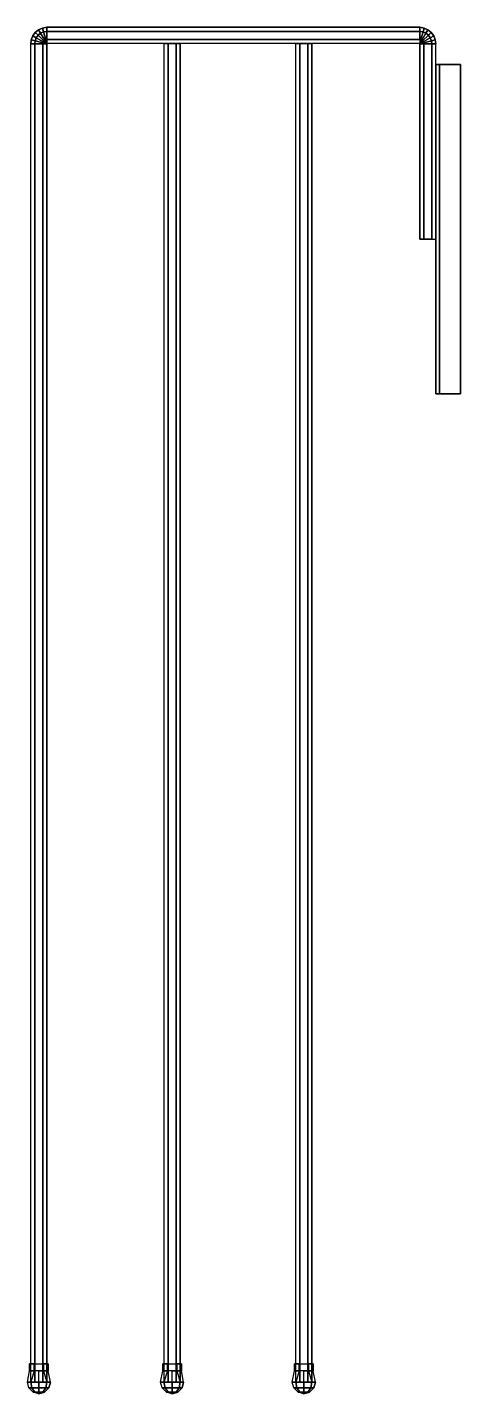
# Model space of a CAD drawing. Extents: x 0 to 122, y -385 to 0.
import ezdxf

# ---------------------------------------------------------------- set-up
doc = ezdxf.new("R2010")
doc.units = 0
doc.layers.add('ACESSORIO', color=254, linetype='CONTINUOUS')
doc.layers.add('CROMADO', color=251, linetype='CONTINUOUS')

msp = doc.modelspace()

# ---------------------------------------------------------------- linework, layer by layer
at = {"layer": 'ACESSORIO'}
for points in [[(115, -10.49765, 30), (115, -10.49765), (115, -10.49765, 30)], [(115, -10.49765, 30), (116, -10.49765, 30), (116, -10.49765, 30), (115, -10.49765, 30)], [(116, -10.49765, 30), (116, -10.49765), (115, -10.49765), (115, -10.49765, 30)], [(116, -10.49765), (116, -103.2871), (115, -103.2871), (115, -10.49765)], [(115, -10.49765), (115, -103.2871), (115, -103.2871, 30), (115, -10.49765, 30)], [(115, -10.49765, 30), (115, -103.2871, 30), (116, -103.2871, 30), (116, -10.49765, 30)], [(116, -10.49765, 1), (122, -10.49765, 1), (116, -10.49765, 1)], [(116, -10.49765, 1), (116, -10.49765), (116, -10.49765), (116, -10.49765, 1)], [(116, -10.49765, 29), (122, -10.49765, 29), (116, -10.49765, 29)], [(116, -10.49765, 29), (116, -10.49765, 30), (116, -10.49765, 30), (116, -10.49765, 29)], [(116, -103.2871), (116, -103.2871), (116, -10.49765), (116, -103.2871)], [(116, -103.2871), (122, -103.2871), (122, -10.49765), (116, -10.49765)], [(116, -10.49765), (122, -10.49765), (122, -10.49765, 1), (116, -10.49765, 1)], [(122, -10.49765, 1), (122, -103.2871, 1), (116, -103.2871, 1), (116, -10.49765, 1)], [(116, -10.49765, 1), (116, -103.2871, 1), (116, -103.2871), (116, -10.49765)], [(116, -103.2871, 30), (122, -103.2871, 30), (122, -10.49765, 30), (116, -10.49765, 30)], [(116, -10.49765, 30), (122, -10.49765, 30), (122, -10.49765, 29), (116, -10.49765, 29)], [(122, -10.49765, 29), (122, -103.2871, 29), (116, -103.2871, 29), (116, -10.49765, 29)], [(116, -10.49765, 29), (116, -103.2871, 29), (116, -103.2871, 30), (116, -10.49765, 30)], [(116, -103.2871, 30), (116, -103.2871), (116, -10.49765), (116, -10.49765, 30)], [(122, -103.2871), (122, -103.2871), (122, -10.49765), (122, -103.2871)], [(122, -103.2871, 30), (122, -103.2871, 30), (122, -10.49765, 30), (122, -103.2871, 30)], [(122, -10.49765), (122, -103.2871), (122, -103.2871, 1), (122, -10.49765, 1)], [(122, -10.49765, 30), (122, -103.2871, 30), (122, -103.2871, 29), (122, -10.49765, 29)], [(115, -103.2871), (116, -103.2871), (116, -103.2871), (115, -103.2871)], [(115, -103.2871, 30), (115, -103.2871), (116, -103.2871), (116, -103.2871, 30)], [(116, -103.2871, 1), (122, -103.2871, 1), (122, -103.2871), (116, -103.2871)], [(116, -103.2871, 29), (122, -103.2871, 29), (122, -103.2871, 30), (116, -103.2871, 30)], [(122, -103.2871, 1), (122, -103.2871), (122, -103.2871), (122, -103.2871, 1)], [(122, -103.2871, 29), (122, -103.2871, 30), (122, -103.2871, 30), (122, -103.2871, 29)]]:
    msp.add_3dface(points, dxfattribs=at)
for points, invisible_edges in [([(111.598, -59.67876, 13.03585), (113.866, -59.67876, 13.03585), (115, -59.67876, 15), (110.464, -59.67876, 15)], 4), ([(115, -59.67876, 15), (110.464, -59.67876, 15), (111.598, -59.67876, 16.96414), (113.866, -59.67876, 16.96414)], 1)]:
    msp.add_3dface(points, dxfattribs=dict(at, invisible_edges=invisible_edges))
at = {"layer": 'CROMADO'}
for points in [[(1.918936, -378.52, 17.28815), (0.948977, -381.76, 17.29102), (0, -381.76, 15), (0.597877, -378.52, 15)], [(0, -381.76, 15), (0.597877, -378.52, 15), (1.918936, -378.52, 12.71185), (0.948977, -381.76, 12.70898)], [(1.918936, -378.52, 12.71185), (0.948977, -381.76, 12.70898), (3.24, -381.76, 11.76), (3.24, -378.52, 12.71185)], [(3.24, -381.76, 18.24), (3.24, -378.52, 17.28815), (1.918936, -378.52, 17.28815), (0.948977, -381.76, 17.29102)], [(3.24, -381.76, 11.76), (3.24, -378.52, 12.71185), (4.561064, -378.52, 12.71185), (5.531024, -381.76, 12.70898)], [(4.561064, -378.52, 17.28815), (5.531024, -381.76, 17.29102), (3.24, -381.76, 18.24), (3.24, -378.52, 17.28815)], [(4.561064, -378.52, 12.71185), (5.531024, -381.76, 12.70898), (6.48, -381.76, 15), (5.882123, -378.52, 15)], [(6.48, -381.76, 15), (5.882123, -378.52, 15), (4.561064, -378.52, 17.28815), (5.531024, -381.76, 17.29102)], [(39.43749, -378.52, 17.28815), (38.46753, -381.76, 17.29102), (37.51855, -381.76, 15), (38.11643, -378.52, 15)], [(37.51855, -381.76, 15), (38.11643, -378.52, 15), (39.43749, -378.52, 12.71185), (38.46753, -381.76, 12.70898)], [(39.43749, -378.52, 12.71185), (38.46753, -381.76, 12.70898), (40.75855, -381.76, 11.76), (40.75855, -378.52, 12.71185)], [(40.75855, -381.76, 18.24), (40.75855, -378.52, 17.28815), (39.43749, -378.52, 17.28815), (38.46753, -381.76, 17.29102)], [(40.75855, -381.76, 11.76), (40.75855, -378.52, 12.71185), (42.07962, -378.52, 12.71185), (43.04958, -381.76, 12.70898)], [(42.07962, -378.52, 17.28815), (43.04958, -381.76, 17.29102), (40.75855, -381.76, 18.24), (40.75855, -378.52, 17.28815)], [(42.07962, -378.52, 12.71185), (43.04958, -381.76, 12.70898), (43.99855, -381.76, 15), (43.40068, -378.52, 15)], [(43.99855, -381.76, 15), (43.40068, -378.52, 15), (42.07962, -378.52, 17.28815), (43.04958, -381.76, 17.29102)], [(74.60656, -381.76, 15), (75.2044, -378.52, 15), (76.5255, -378.52, 12.71185), (75.55553, -381.76, 12.70898)], [(76.5255, -378.52, 17.28815), (75.55553, -381.76, 17.29102), (74.60656, -381.76, 15), (75.2044, -378.52, 15)], [(77.84657, -381.76, 18.24), (77.84657, -378.52, 17.28815), (76.5255, -378.52, 17.28815), (75.55553, -381.76, 17.29102)], [(76.5255, -378.52, 12.71185), (75.55553, -381.76, 12.70898), (77.84657, -381.76, 11.76), (77.84657, -378.52, 12.71185)], [(79.16763, -378.52, 17.28815), (80.1376, -381.76, 17.29102), (77.84657, -381.76, 18.24), (77.84657, -378.52, 17.28815)], [(77.84657, -381.76, 11.76), (77.84657, -378.52, 12.71185), (79.16763, -378.52, 12.71185), (80.1376, -381.76, 12.70898)], [(81.08656, -381.76, 15), (80.48872, -378.52, 15), (79.16763, -378.52, 17.28815), (80.1376, -381.76, 17.29102)], [(79.16763, -378.52, 12.71185), (80.1376, -381.76, 12.70898), (81.08656, -381.76, 15), (80.48872, -378.52, 15)]]:
    msp.add_3dface(points, dxfattribs=at)

# ---------------------------------------------------------------- meshes
at = {"layer": 'ACESSORIO'}
mesh = msp.add_polymesh((7, 6), dxfattribs=dict(at, n_close=True))
for k, corner in enumerate([(5.508, -4.67856, 15), (4.374002, -4.67856, 16.96414), (2.106, -4.67856, 16.96414), (0.972, -4.67856, 15), (2.106, -4.67856, 13.03585), (4.374002, -4.67856, 13.03585), (5.491988, -4.65776, 15), (4.395782, -4.36744, 16.96414), (2.203362, -3.78681, 16.96414), (1.107153, -3.4965, 15), (2.203362, -3.78681, 13.03585), (4.395782, -4.36744, 13.03585), (5.481833, -4.63354, 15), (4.49648, -4.07227, 16.96414), (2.525768, -2.94971, 16.96414), (1.540413, -2.38844, 15), (2.525768, -2.94971, 13.03585), (4.49648, -4.07227, 13.03585), (5.478218, -4.60754, 15), (4.669391, -3.81271, 16.96414), (3.051743, -2.22305, 16.96414), (2.242916, -1.42822, 15), (3.051743, -2.22305, 13.03585), (4.669391, -3.81271, 13.03585), (5.48138, -4.58148, 15), (4.902995, -3.60607, 16.96414), (3.746211, -1.65525, 16.96414), (3.167825, -0.67984, 15), (3.746211, -1.65525, 13.03585), (4.902995, -3.60607, 13.03585), (5.491107, -4.55709, 15), (5.181706, -3.46612, 16.96414), (4.562901, -1.28417, 16.96414), (4.253504, -0.19319, 15), (4.562901, -1.28417, 13.03585), (5.181706, -3.46612, 13.03585), (5.506756, -4.53601, 15), (5.508, -3.402, 16.96414), (5.508, -1.134, 16.96414), (5.508, 0, 15), (5.508, -1.134, 13.03585), (5.508, -3.402, 13.03585)]):
    mesh.set_mesh_vertex(divmod(k, 6), corner)
mesh = msp.add_polymesh((2, 6), dxfattribs=dict(at, n_close=True))
for k, corner in enumerate([(5.508, -4.536, 15), (5.508, -3.402, 13.03585), (5.508, -1.134, 13.03585), (5.508, 0, 15), (5.508, -1.134, 16.96414), (5.508, -3.402, 16.96414), (110.464, -4.536, 15), (110.464, -3.402, 13.03585), (110.464, -1.134, 13.03585), (110.464, 0, 15), (110.464, -1.134, 16.96414), (110.464, -3.402, 16.96414)]):
    mesh.set_mesh_vertex(divmod(k, 6), corner)
mesh = msp.add_polymesh((7, 6), dxfattribs=dict(at, n_close=True))
for k, corner in enumerate([(110.464, -4.67856, 15), (111.598, -4.67856, 16.96414), (113.866, -4.67856, 16.96414), (115, -4.67856, 15), (113.866, -4.67856, 13.03585), (111.598, -4.67856, 13.03585), (110.48, -4.65776, 15), (111.5762, -4.36744, 16.96414), (113.7686, -3.78681, 16.96414), (114.8648, -3.4965, 15), (113.7686, -3.78681, 13.03585), (111.5762, -4.36744, 13.03585), (110.4902, -4.63354, 15), (111.4755, -4.07227, 16.96414), (113.4462, -2.94971, 16.96414), (114.4316, -2.38844, 15), (113.4462, -2.94971, 13.03585), (111.4755, -4.07227, 13.03585), (110.4938, -4.60754, 15), (111.3026, -3.81271, 16.96414), (112.9203, -2.22305, 16.96414), (113.7291, -1.42822, 15), (112.9203, -2.22305, 13.03585), (111.3026, -3.81271, 13.03585), (110.4906, -4.58148, 15), (111.069, -3.60607, 16.96414), (112.2258, -1.65525, 16.96414), (112.8042, -0.67984, 15), (112.2258, -1.65525, 13.03585), (111.069, -3.60607, 13.03585), (110.4809, -4.55709, 15), (110.7903, -3.46612, 16.96414), (111.4091, -1.28417, 16.96414), (111.7185, -0.19319, 15), (111.4091, -1.28417, 13.03585), (110.7903, -3.46612, 13.03585), (110.4652, -4.53601, 15), (110.464, -3.402, 16.96414), (110.464, -1.134, 16.96414), (110.464, 0, 15), (110.464, -1.134, 13.03585), (110.464, -3.402, 13.03585)]):
    mesh.set_mesh_vertex(divmod(k, 6), corner)
mesh = msp.add_polymesh((2, 6), dxfattribs=dict(at, n_close=True))
for k, corner in enumerate([(0.972, -4.67856, 15), (2.106, -4.67856, 13.03585), (4.374002, -4.67856, 13.03585), (5.508, -4.67856, 15), (4.374002, -4.67856, 16.96414), (2.106, -4.67856, 16.96414), (0.972, -381.76, 15), (2.106, -381.76, 13.03585), (4.374002, -381.76, 13.03585), (5.508, -381.76, 15), (4.374002, -381.76, 16.96414), (2.106, -381.76, 16.96414)]):
    mesh.set_mesh_vertex(divmod(k, 6), corner)
mesh = msp.add_polymesh((2, 6), dxfattribs=dict(at, n_close=True))
for k, corner in enumerate([(38.49055, -4.536, 15), (39.62455, -4.536, 13.03585), (41.89255, -4.536, 13.03585), (43.02655, -4.536, 15), (41.89255, -4.536, 16.96414), (39.62455, -4.536, 16.96414), (38.49055, -381.76, 15), (39.62455, -381.76, 13.03585), (41.89255, -381.76, 13.03585), (43.02655, -381.76, 15), (41.89255, -381.76, 16.96414), (39.62455, -381.76, 16.96414)]):
    mesh.set_mesh_vertex(divmod(k, 6), corner)
mesh = msp.add_polymesh((2, 6), dxfattribs=dict(at, n_close=True))
for k, corner in enumerate([(75.57858, -4.536, 15), (76.71256, -4.536, 13.03585), (78.98058, -4.536, 13.03585), (80.11456, -4.536, 15), (78.98058, -4.536, 16.96414), (76.71256, -4.536, 16.96414), (75.57858, -381.76, 15), (76.71256, -381.76, 13.03585), (78.98058, -381.76, 13.03585), (80.11456, -381.76, 15), (78.98058, -381.76, 16.96414), (76.71256, -381.76, 16.96414)]):
    mesh.set_mesh_vertex(divmod(k, 6), corner)
mesh = msp.add_polymesh((2, 6), dxfattribs=dict(at, n_close=True))
for k, corner in enumerate([(115, -4.67856, 15), (113.866, -4.67856, 13.03585), (111.598, -4.67856, 13.03585), (110.464, -4.67856, 15), (111.598, -4.67856, 16.96414), (113.866, -4.67856, 16.96414), (115, -59.67876, 15), (113.866, -59.67876, 13.03585), (111.598, -59.67876, 13.03585), (110.464, -59.67876, 15), (111.598, -59.67876, 16.96414), (113.866, -59.67876, 16.96414)]):
    mesh.set_mesh_vertex(divmod(k, 6), corner)
at = {"layer": 'CROMADO'}
mesh = msp.add_polymesh((2, 6), dxfattribs=dict(at, n_close=True))
for k, corner in enumerate([(4.561064, -378.52, 17.28815), (5.882123, -378.52, 15), (4.561064, -378.52, 12.71185), (1.918936, -378.52, 12.71185), (0.597877, -378.52, 15), (1.918936, -378.52, 17.28815), (4.561064, -376.576, 17.28815), (5.882123, -376.576, 15), (4.561064, -376.576, 12.71185), (1.918936, -376.576, 12.71185), (0.597877, -376.576, 15), (1.918936, -376.576, 17.28815)]):
    mesh.set_mesh_vertex(divmod(k, 6), corner)
mesh = msp.add_polymesh((2, 6), dxfattribs=dict(at, n_close=True))
for k, corner in enumerate([(42.07962, -378.52, 17.28815), (43.40068, -378.52, 15), (42.07962, -378.52, 12.71185), (39.43749, -378.52, 12.71185), (38.11643, -378.52, 15), (39.43749, -378.52, 17.28815), (42.07962, -376.576, 17.28815), (43.40068, -376.576, 15), (42.07962, -376.576, 12.71185), (39.43749, -376.576, 12.71185), (38.11643, -376.576, 15), (39.43749, -376.576, 17.28815)]):
    mesh.set_mesh_vertex(divmod(k, 6), corner)
mesh = msp.add_polymesh((2, 6), dxfattribs=dict(at, n_close=True))
for k, corner in enumerate([(79.16763, -378.52, 17.28815), (80.48872, -378.52, 15), (79.16763, -378.52, 12.71185), (76.5255, -378.52, 12.71185), (75.2044, -378.52, 15), (76.5255, -378.52, 17.28815), (79.16763, -376.576, 17.28815), (80.48872, -376.576, 15), (79.16763, -376.576, 12.71185), (76.5255, -376.576, 12.71185), (75.2044, -376.576, 15), (76.5255, -376.576, 17.28815)]):
    mesh.set_mesh_vertex(divmod(k, 6), corner)
mesh = msp.add_polymesh((8, 4), dxfattribs=dict(at, m_close=True))
for k, corner in enumerate([(3.24, -385, 15), (1.62, -384.5659, 15), (0.434076, -383.38, 15), (0, -381.76, 15), (3.24, -385, 15), (2.094491, -384.5659, 13.85448), (1.255915, -383.38, 13.01591), (0.948977, -381.76, 12.70898), (3.24, -385, 15), (3.24, -384.5659, 13.38), (3.24, -383.38, 12.19408), (3.24, -381.76, 11.76), (3.24, -385, 15), (4.385515, -384.5659, 13.85448), (5.224085, -383.38, 13.01591), (5.531024, -381.76, 12.70898), (3.24, -385, 15), (4.86, -384.5659, 15), (6.045924, -383.38, 15), (6.48, -381.76, 15), (3.24, -385, 15), (4.385515, -384.5659, 16.14551), (5.224085, -383.38, 16.98409), (5.531024, -381.76, 17.29102), (3.24, -385, 15), (3.24, -384.5659, 16.62), (3.24, -383.38, 17.80592), (3.24, -381.76, 18.24), (3.24, -385, 15), (2.094491, -384.5659, 16.14551), (1.255915, -383.38, 16.98409), (0.948977, -381.76, 17.29102)]):
    mesh.set_mesh_vertex(divmod(k, 4), corner)
mesh = msp.add_polymesh((8, 4), dxfattribs=dict(at, m_close=True))
for k, corner in enumerate([(40.75855, -385, 15), (39.13855, -384.5659, 15), (37.95263, -383.38, 15), (37.51855, -381.76, 15), (40.75855, -385, 15), (39.61303, -384.5659, 13.85448), (38.77447, -383.38, 13.01591), (38.46753, -381.76, 12.70898), (40.75855, -385, 15), (40.75855, -384.5659, 13.38), (40.75855, -383.38, 12.19408), (40.75855, -381.76, 11.76), (40.75855, -385, 15), (41.90407, -384.5659, 13.85448), (42.74264, -383.38, 13.01591), (43.04958, -381.76, 12.70898), (40.75855, -385, 15), (42.37855, -384.5659, 15), (43.56448, -383.38, 15), (43.99855, -381.76, 15), (40.75855, -385, 15), (41.90407, -384.5659, 16.14551), (42.74264, -383.38, 16.98409), (43.04958, -381.76, 17.29102), (40.75855, -385, 15), (40.75855, -384.5659, 16.62), (40.75855, -383.38, 17.80592), (40.75855, -381.76, 18.24), (40.75855, -385, 15), (39.61303, -384.5659, 16.14551), (38.77447, -383.38, 16.98409), (38.46753, -381.76, 17.29102)]):
    mesh.set_mesh_vertex(divmod(k, 4), corner)
mesh = msp.add_polymesh((8, 4), dxfattribs=dict(at, m_close=True))
for k, corner in enumerate([(77.84657, -385, 15), (76.22655, -384.5659, 15), (75.04064, -383.38, 15), (74.60656, -381.76, 15), (77.84657, -385, 15), (76.70103, -384.5659, 13.85448), (75.86246, -383.38, 13.01591), (75.55553, -381.76, 12.70898), (77.84657, -385, 15), (77.84657, -384.5659, 13.38), (77.84657, -383.38, 12.19408), (77.84657, -381.76, 11.76), (77.84657, -385, 15), (78.99207, -384.5659, 13.85448), (79.83067, -383.38, 13.01591), (80.1376, -381.76, 12.70898), (77.84657, -385, 15), (79.46656, -384.5659, 15), (80.65247, -383.38, 15), (81.08656, -381.76, 15), (77.84657, -385, 15), (78.99207, -384.5659, 16.14551), (79.83067, -383.38, 16.98409), (80.1376, -381.76, 17.29102), (77.84657, -385, 15), (77.84657, -384.5659, 16.62), (77.84657, -383.38, 17.80592), (77.84657, -381.76, 18.24), (77.84657, -385, 15), (76.70103, -384.5659, 16.14551), (75.86246, -383.38, 16.98409), (75.55553, -381.76, 17.29102)]):
    mesh.set_mesh_vertex(divmod(k, 4), corner)

doc.saveas('drawing.dxf')
